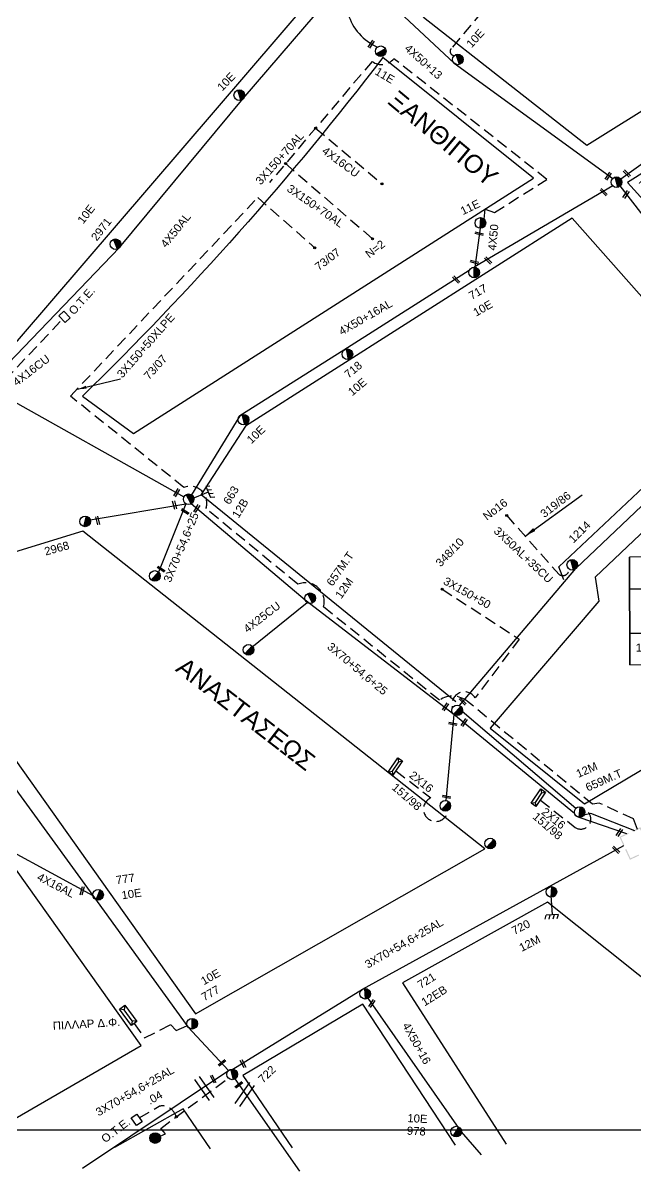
# Model space of a CAD drawing. Header units: millimetres. Extents: x 745 to 5694, y 762 to 3401.
# Drawn here: x 2669.6 to 2805.5, y 769.2 to 1024.3 of the extents above; entities that cross this region are included whole.
import ezdxf
from ezdxf.enums import TextEntityAlignment as Align

# ---------------------------------------------------------------- set-up
doc = ezdxf.new("R2010")
doc.units = ezdxf.units.MM
doc.linetypes.add('DASHED', pattern=[19.05, 12.7, -6.35])
for name, color, linetype in [('Άγνωστα', 7, 'Continuous'), ('Ασφαλειοκιβώτια Χ.Τ 9 αναχωρήσεων', 7, 'Continuous'), ('Γείωση', 7, 'Continuous'), ('Γυμνά εναέρια ΧΤ (3Φ)   4x16AL', 7, 'Continuous'), ('Γυμνά εναέρια ΧΤ και ΦΟΠ (3Φ)   4x50+16AL', 7, 'Continuous'), ('Επιγραφές - Σχήματα', 7, 'Continuous'), ('Καλώδια ΧΤ   3x150+70AL', 7, 'DASHED'), ('Μηχανική τομή', 7, 'Continuous'), ('Στύλος Ξύλινος', 7, 'Continuous'), ('Στύλος Ξύλινος @ 1', 7, 'Continuous'), ('Στύλος ΦΜ', 7, 'Continuous'), ('Στύλος ΦΜ @ 1', 7, 'Continuous'), ('Συνδέσεις', 7, 'Continuous'), ('Συνεστραμμένα ΧΤ   3x70+54.6+25 AL', 7, 'SYN_LINE'), ('Τομή', 7, 'Continuous'), ('Υποσταθμός πόλεως', 7, 'Continuous'), ('Υπόβαθρο ΔΕΗ', 7, 'Continuous'), ('Υπόγεια Καλώδια Δικτύου ΧΤ   .04', 7, 'DASHED'), ('Υπόγεια καλώδια Παροχών ΧΤ   4x16CU', 7, 'DASHED'), ('Υπόγεια καλώδια Παροχών ΧΤ   4x50AL', 7, 'DASHED')]:
    doc.layers.add(name, color=color, linetype=linetype)
doc.styles.add('arial', font='arial.ttf')
doc.styles.get("Standard").update_dxf_attribs({"font": 'arial.ttf'})
doc.linetypes.add('SYN_LINE', pattern='A,0.5,-0.0001,["/\\/\\/\\/",Standard,S=0.1,R=0,X=0,Y=-0.05],-0.25', length=0.7501)
doc.dimstyles.new('ISO-25', dxfattribs={"dimtxt": 2.5, "dimasz": 2.5, "dimexe": 1.25, "dimexo": 0.625, "dimtad": 1, "dimtxsty": 'Standard', "dimcen": 2.5, "dimadec": 0, "dimazin": 0, "dimtfac": 1, "dimtmove": 0, "dimatfit": 3, "dimfxl": 1, "dimarcsym": 0})

# ---------------------------------------------------------------- blocks, each defined once
blk = doc.blocks.new('ΥΠΑΡΧΩΝ ΤΣΙΜΕΝΤΕΝΙΟΣ ΣΤΥΛΟΣ')
at = {"layer": 'Στύλος ΦΜ'}
blk.add_hatch(color=256, dxfattribs=at).paths.add_polyline_path([(-1.29, -2.28, 0.574793), (2.62, 0, 0.268822), (1.3, 2.27)])
blk.add_line((-1.29, -2.28), (1.3, 2.27), dxfattribs=at)
blk.add_circle((0, 0), 2.62, dxfattribs=at)
at = {"layer": 'Στύλος ΦΜ', "flags": 4}
for tag, p in [('ΑΡΙΘΜΟΣ', (-4.68, 8.05)), ('ΤΥΠΟΣ', (-4.91, 3.03))]:
    blk.add_attdef(tag, p, '', height=4, dxfattribs=at)
blk = doc.blocks.new('ΓΕΙΩΣΗ')
at = {"layer": 'Γείωση', "ltscale": 40}
for p, q in [((-2.34, 11.45), (-3, 9.45)), ((-0.34, 11.45), (-1, 9.45)), ((1.66, 11.45), (1, 9.45)), ((3.66, 11.45), (3, 9.45)), ((0, 9.45), (0, 0))]:
    blk.add_line(p, q, dxfattribs=at)
blk.add_lwpolyline([(-3, 9.45), (3, 9.45)], dxfattribs=at)
blk = doc.blocks.new('ΑΣΦΑΛΕΙΟΚΙΒΩΤΙΟ ΥΠΟΣΤΑΘΜΟΥ 9 ΑΝΑΧΩΡΗΣΕΩΝ')
at = {"layer": 'Ασφαλειοκιβώτια Χ.Τ 9 αναχωρήσεων', "ltscale": 40}
for p, q in [((-23.8, 40.36), (24.02, 40.36)), ((-9.72, 40.36), (-9.72, -40.64)), ((9.94, 40.36), (9.94, -40.64)), ((-23.8, 31.36), (24.02, 31.36)), ((-23.8, 22.36), (24.02, 22.36)), ((-23.8, 13.36), (24.02, 13.36)), ((-23.8, 4.36), (24.02, 4.36)), ((-23.8, -4.64), (24.02, -4.64)), ((-23.8, -13.64), (24.02, -13.64)), ((-23.8, -22.64), (24.02, -22.64)), ((-23.8, -31.64), (24.02, -31.64))]:
    blk.add_line(p, q, dxfattribs=at)
at = {"layer": 'Ασφαλειοκιβώτια Χ.Τ 9 αναχωρήσεων'}
blk.add_lwpolyline([(-23.8, -40.64), (24.02, -40.64), (24.02, 40.36), (-23.8, 40.36)], close=True, dxfattribs=at)
for s, p in [('1', (-17.96, 37.74)), ('2', (-17.96, 29.17)), ('3', (-17.96, 20.09)), ('4', (-17.96, 11.07)), ('5', (-17.96, 2.06)), ('6', (-17.96, -7.08)), ('7', (-17.96, -15.32)), ('8', (-17.96, -25)), ('9', (-17.96, -33.7))]:
    blk.add_text(s, height=3.6, rotation=270, dxfattribs=at).set_placement(p)
at = {"layer": 'Ασφαλειοκιβώτια Χ.Τ 9 αναχωρήσεων', "ltscale": 40}
for tag, height, p in [('ΟΝΟΜΑ', 5, (-0.16, 44.31)), ('ΚΕΙΜΕΝΟ 1', 2, (17.06, 35.59)), ('ΚΕΙΜΕΝΟ 2', 2, (17.06, 26.88)), ('ΚΕΙΜΕΝΟ 3', 2, (17.06, 17.69)), ('ΚΕΙΜΕΝΟ 4', 2, (17.06, 8.71)), ('ΚΕΙΜΕΝΟ 5', 2, (17.06, -0.13)), ('ΚΕΙΜΕΝΟ 6', 2, (17.06, -9.05)), ('ΚΕΙΜΕΝΟ 7', 2, (17.06, -18.13)), ('ΚΕΙΜΕΝΟ 8', 2, (17.06, -26.85)), ('ΚΕΙΜΕΝΟ 9', 2, (17.06, -35.99)), ('ΣΧ', 2, (-0.1, -42.64))]:
    blk.add_attdef(tag, text='', height=height, dxfattribs=at).set_placement(p, align=Align.MIDDLE_CENTER)
blk = doc.blocks.new('_ΣΥΝΔΕΣΗ')
at = {"layer": 'Συνδέσεις', "linetype": 'SYN_LINE', "ltscale": 40}
blk.add_hatch(color=256, dxfattribs=at).paths.add_polyline_path([(0.5, -0.01, 1), (-0.5, -0.01, 1)])
at = {"layer": 'Συνδέσεις'}
blk.add_circle((0, -0.01), 0.5, dxfattribs=at)
blk = doc.blocks.new('ΜΗΧΑΝΙΚΗ ΤΟΜΗ')
at = {"layer": 'Μηχανική τομή', "ltscale": 40}
for p, q in [((-1.89, 0.78), (1.89, 0.78)), ((1.89, 0), (-1.89, 0))]:
    blk.add_line(p, q, dxfattribs=at)
blk = doc.blocks.new('ΥΠΟΣΤΑΘΜΟΣ ΠΟΛΕΩΣ')
at = {"layer": 'Υποσταθμός πόλεως', "linetype": 'Continuous', "ltscale": 40}
blk.add_lwpolyline([(-8.57, 2.82), (8.57, 2.82), (8.57, -2.82), (-8.57, -2.82)], close=True, dxfattribs=at)
for points in [[(-5.75, 0), (-8.57, 2.82)], [(5.75, 0), (8.57, 2.82)], [(-8.57, -2.82), (-5.75, 0)], [(-5.75, 0), (5.75, 0)], [(8.57, -2.82), (5.75, 0)]]:
    blk.add_lwpolyline(points, dxfattribs=at)
at = {"layer": 'Υποσταθμός πόλεως', "linetype": 'SYN_LINE', "ltscale": 40, "flags": 1}
for tag, p in [('ΜΕΤΑΣΧΗΜΑΤΙΣΜΟΣ', (10.6, 2.39)), ('ΙΣΧΥΣ', (10.58, -0.41)), ('ΑΡΙΘΜΟΣ', (10.7, -3.13))]:
    blk.add_attdef(tag, p, '', height=1.8, dxfattribs=at)
blk = doc.blocks.new('A$C2AC64610')
at = {"layer": 'Υποσταθμός πόλεως', "xscale": 0.5, "yscale": 0.5, "zscale": 0.5}
blk.add_blockref('ΥΠΟΣΤΑΘΜΟΣ ΠΟΛΕΩΣ', (4.28, 1.41), dxfattribs=at)
blk = doc.blocks.new('ΥΠΑΡΧΩΝ ΞΥΛΙΝΟΣ ΣΤΥΛΟΣ')
at = {"layer": 'Στύλος Ξύλινος'}
h = blk.add_hatch(color=7, dxfattribs=at)
h.paths.add_polyline_path([(-2.62, 0, 0.270008), (-1.29, -2.28), (1.3, 2.27, 0.576266)])
h.paths.add_polyline_path([(-1.29, -2.28, 0.574793), (2.62, 0, 0.268822), (1.3, 2.27)])
at = {"layer": 'Στύλος Ξύλινος', "color": 7}
blk.add_line((-1.29, -2.28), (1.3, 2.27), dxfattribs=at)
blk.add_circle((0, 0), 2.62, dxfattribs=at)
at = {"layer": 'Στύλος Ξύλινος', "flags": 4}
for tag, p in [('ΑΡΙΘΜΟΣ', (-4.91, 8.6)), ('ΤΥΠΟΣ', (-4.85, 3.39))]:
    blk.add_attdef(tag, p, '', height=4, dxfattribs=at)
blk = doc.blocks.new('ΤΟΜΗ')
at = {"layer": 'Τομή', "ltscale": 40}
for p, q in [((-5.68, 0), (5.68, 0)), ((5.68, -2.33), (-5.68, -2.33))]:
    blk.add_line(p, q, dxfattribs=at)

msp = doc.modelspace()

# ---------------------------------------------------------------- hatches: boundary and pattern name
at = {"layer": 'Επιγραφές - Σχήματα', "ltscale": 0.2}
h = msp.add_hatch(color=7, dxfattribs=at)
h.paths.add_polyline_path([(2807.65, 843.59), (2806.72, 845.6), (2806.21, 845.36), (2806.11, 845.04), (2806.6, 845.26), (2807.42, 843.48)])
h.paths.add_polyline_path([(2809.07, 840.5), (2808.02, 842.78), (2807.79, 842.68), (2808.73, 840.62), (2807.39, 840.01), (2807.7, 839.87)])
h.paths.add_polyline_path([(2807.7, 839.87), (2807.39, 840.01), (2807.19, 839.91), (2807.29, 839.69)])
h.paths.add_polyline_path([(2806.39, 839.27), (2806.28, 839.5), (2804.5, 838.68), (2804.44, 838.83), (2804.31, 838.5), (2804.38, 838.35)])
h.paths.add_polyline_path([(2804.44, 838.83), (2803.56, 840.73), (2803.33, 840.63), (2804.31, 838.5)])
h.paths.add_polyline_path([(2803.19, 841.54), (2802.37, 843.32), (2804.12, 844.12), (2804.01, 844.35), (2802.04, 843.44), (2802.96, 841.43)])
h.paths.add_polyline_path([(2806.11, 845.04), (2806.21, 845.36), (2804.95, 844.78), (2805.06, 844.55)])

# ---------------------------------------------------------------- linework, layer by layer
at = {"layer": 'Άγνωστα', "color": 62}
for points in [[(2743.24, 1036.07), (2765.36, 1015.31), (2800.58, 989.72)], [(2771.42, 772.8), (2766.97, 777.9), (2746.27, 807.62)]]:
    msp.add_lwpolyline(points, dxfattribs=at)
at = {"layer": 'Άγνωστα', "color": 62, "linetype": 'DASHED', "ltscale": 0.2}
msp.add_lwpolyline([(2773.91, 1029.66), (2764.66, 1018.55, 0.634209), (2765.36, 1017.04, 1.088214)], format="xyb", dxfattribs=at)
at = {"layer": 'Άγνωστα', "color": 173}
for points in [[(2800.57, 988.06), (2769.8, 970)], [(2888.74, 890.54), (2860.07, 921.05), (2837.07, 947.07), (2815.21, 971.26), (2802.24, 988.05)], [(2771.1, 978.66), (2769.95, 969.99)]]:
    msp.add_lwpolyline(points, dxfattribs=at)
at = {"layer": 'Άγνωστα', "color": 30, "linetype": 'DASHED', "ltscale": 0.2}
for points in [[(2680.16, 941.36), (2721.74, 985.46)], [(2721.74, 985.46), (2734.39, 974.33)]]:
    msp.add_lwpolyline(points, dxfattribs=at)
at = {"layer": 'Άγνωστα', "color": 85}
for points in [[(2837.14, 946.98), (2817.24, 926.67), (2792.4, 903.05)], [(2766.55, 872.6), (2792.37, 903.03)]]:
    msp.add_lwpolyline(points, dxfattribs=at)
at = {"layer": 'Άγνωστα', "color": 30, "linetype": 'DASHED', "ltscale": 0.2}
msp.add_lwpolyline([(2806.04, 845.05), (2805.17, 847.43), (2797.56, 850.96), (2796.1, 850.67), (2768.32, 873.52, 0.332576), (2762.09, 873.81), (2736.35, 894.53, 0.632672), (2730.64, 899.57), (2710.25, 916.36, 0.637984), (2705.33, 921.08), (2680.16, 941.36)], format="xyb", dxfattribs=at)
at = {"layer": 'Άγνωστα', "color": 133}
msp.add_lwpolyline([(2684.55, 913.85), (2705.79, 917.44)], dxfattribs=at)
at = {"layer": 'Άγνωστα', "color": 85, "linetype": 'DASHED', "ltscale": 0.2}
msp.add_lwpolyline([(2777.02, 914.84), (2788.66, 901.75)], dxfattribs=at)
at = {"layer": 'Άγνωστα', "color": 62, "linetype": 'Continuous', "ltscale": 0.2}
msp.add_lwpolyline([(2639.33, 898.12), (2656.76, 869.35), (2685.12, 830.39), (2706.22, 801.24), (2715.27, 791.53)], dxfattribs=at)
at = {"layer": 'Άγνωστα', "color": 85, "linetype": 'DASHED', "ltscale": 0.2}
msp.add_lwpolyline([(2762.71, 898.45), (2779.81, 887.38), (2770.01, 874.32, 0.876609), (2764.97, 872.09, -10.712407)], format="xyb", dxfattribs=at)
at = {"layer": 'Άγνωστα', "color": 2, "linetype": 'SYN_LINE', "ltscale": 20}
for points in [[(2719.7, 885), (2732.7, 895.49)], [(2765.27, 870.64), (2763.5, 851.51)]]:
    msp.add_lwpolyline(points, dxfattribs=at)
at = {"layer": 'Άγνωστα', "color": 85, "linetype": 'SYN_LINE', "ltscale": 20}
msp.add_lwpolyline([(2792.38, 849.78), (2767.16, 871.28)], dxfattribs=at)
at = {"layer": 'Άγνωστα', "color": 85, "linetype": 'SYN_LINE', "ltscale": 10}
msp.add_lwpolyline([(2805.48, 844.78), (2795.73, 848.6), (2794.17, 848.26)], dxfattribs=at)
at = {"layer": 'Άγνωστα', "color": 62, "linetype": 'DASHED', "ltscale": 0.2}
for points in [[(2694.33, 801.97), (2696.63, 798.76), (2702.4, 801.73), (2703.64, 800.43), (2706.09, 801.47)], [(2700.1, 776.91), (2701.26, 777.49), (2700.2, 778.68), (2715.23, 789.85)]]:
    msp.add_lwpolyline(points, dxfattribs=at)
at = {"layer": 'Άγνωστα', "color": 1}
msp.add_lwpolyline([(2716.68, 789.66), (2731, 769.2)], dxfattribs=at)
at = {"layer": 'Άγνωστα', "color": 85, "linetype": 'DASHED', "ltscale": 0.2}
msp.add_arc((2789.48, 902.82), 1.35, 232.2136, 6.4839, dxfattribs=at)
at = {"layer": 'Γυμνά εναέρια ΧΤ (3Φ)   4x16AL', "color": 62, "linetype": 'Continuous', "ltscale": 0.2}
msp.add_lwpolyline([(2666.64, 840.46), (2685.12, 830.39)], dxfattribs=at)
at = {"layer": 'Γυμνά εναέρια ΧΤ και ΦΟΠ (3Φ)   4x50+16AL', "color": 2}
msp.add_lwpolyline([(2768.72, 969.28), (2740.89, 951.57), (2717.75, 936.98), (2707, 919.46)], dxfattribs=at)
at = {"layer": 'Επιγραφές - Σχήματα', "color": 2, "linetype": 'DASHED', "ltscale": 0.2}
for p, q in [((2752.41, 858.14), (2760.14, 852.09)), ((2784.5, 851.59), (2792.23, 845.54))]:
    msp.add_line(p, q, dxfattribs=at)
at = {"layer": 'Επιγραφές - Σχήματα'}
msp.add_lwpolyline([(780.39, 1891.51), (3073.89, 1891.51), (3073.89, 778.3), (780.39, 778.3)], close=True, dxfattribs=at)
at = {"layer": 'Επιγραφές - Σχήματα', "ltscale": 0.2}
for points in [[(2677.57, 959.21), (2678.68, 960.23), (2680.07, 958.73), (2678.97, 957.71)], [(2693.67, 781), (2694.88, 781.83), (2696.05, 780.12), (2694.84, 779.29)]]:
    msp.add_lwpolyline(points, close=True, dxfattribs=at)
at = {"layer": 'Επιγραφές - Σχήματα', "color": 2, "linetype": 'DASHED', "ltscale": 0.2}
for centre, radius, start, end in [((2761.27, 849.61), 2.73, 114.6702, 353.992), ((2793.47, 847.4), 2.24, 236.368, 69.0737)]:
    msp.add_arc(centre, radius, start, end, dxfattribs=at)
at = {"layer": 'Καλώδια ΧΤ   3x150+70AL', "color": 173, "ltscale": 0.2}
msp.add_lwpolyline([(2772.03, 980.65), (2772.21, 982.93), (2774.28, 982.15), (2785.96, 989.52), (2751.96, 1016.33, -0.399702), (2747.13, 1015.72), (2724.35, 988.8)], format="xyb", dxfattribs=at)
msp.add_lwpolyline([(2727.93, 993.03), (2747.2, 976.32)], dxfattribs=at)
at = {"layer": 'Συνεστραμμένα ΧΤ   3x70+54.6+25 AL', "color": 133, "ltscale": 20}
msp.add_lwpolyline([(2662.27, 943.15), (2705.36, 919.01)], dxfattribs=at)
at = {"layer": 'Συνεστραμμένα ΧΤ   3x70+54.6+25 AL', "color": 133, "linetype": 'SYN_LINE', "ltscale": 20}
msp.add_lwpolyline([(2705.79, 917.44), (2699.68, 902.28)], dxfattribs=at)
at = {"layer": 'Συνεστραμμένα ΧΤ   3x70+54.6+25 AL', "color": 2, "linetype": 'SYN_LINE', "ltscale": 20}
msp.add_lwpolyline([(2792.1, 848.61), (2765.27, 870.64), (2732.28, 896.03), (2706.98, 917.42)], dxfattribs=at)
at = {"layer": 'Συνεστραμμένα ΧΤ   3x70+54.6+25 AL', "color": 2, "linetype": 'SYN_LINE', "ltscale": 10}
msp.add_lwpolyline([(2803.71, 844.11), (2793.1, 847.78)], dxfattribs=at)
at = {"layer": 'Συνεστραμμένα ΧΤ   3x70+54.6+25 AL', "color": 62, "ltscale": 20}
msp.add_lwpolyline([(2716.22, 791.84), (2744.97, 809.58), (2803.05, 841.54)], dxfattribs=at)
at = {"layer": 'Συνεστραμμένα ΧΤ   3x70+54.6+25 AL', "color": 6, "ltscale": 20}
msp.add_lwpolyline([(2682.8, 769.86), (2715.25, 791.51)], dxfattribs=at)
at = {"layer": 'Συνεστραμμένα ΧΤ   3x70+54.6+25 AL', "linetype": 'SYN_LINE', "ltscale": 20}
msp.add_arc((2753.04, 1029.64), 11.72, 146.7336, 246.21, dxfattribs=at)
at = {"layer": 'Υπόβαθρο ΔΕΗ'}
for points in [[(2801.21, 1103.3), (2863.77, 1040.25), (2794.83, 997.01), (2758.57, 1025.46, 0.050884), (2801.21, 1103.3, 0.170248)], [(2782.96, 989.79), (2749.49, 1016.61, -0.037082), (2682.82, 941.39), (2694.14, 933.06), (2782.96, 989.79)]]:
    msp.add_lwpolyline(points, format="xyb", dxfattribs=at)
for points in [[(2681.56, 1071.92), (2733.84, 1030.1), (2661.55, 945.77), (2611, 986.21), (2681.56, 1071.92)], [(2873.11, 1032.36), (2803.87, 988.83), (2838.82, 950.25), (2838.82, 950.25), (2838.82, 950.25), (2912.11, 991.77), (2873.11, 1032.36)], [(2791.55, 980.93), (2719.01, 934.68), (2709.2, 919.52), (2765.69, 873.53)], [(2789.73, 900.54), (2788.56, 903.47), (2827.62, 940.19), (2791.55, 980.93)], [(2832.36, 935), (2796.64, 901.16), (2797.5, 895.84), (2773.37, 867.59), (2794.33, 850.8), (2867.82, 894.58), (2832.36, 935)], [(2772.17, 840.8), (2682.9, 911.38), (2640.93, 898.46), (2707.92, 804.09), (2772.17, 840.8)], [(2655.66, 773.8), (2695.83, 797.12), (2626.94, 893.99), (2589.89, 882.43), (2599.81, 842.53), (2643.61, 773.41)], [(2852.69, 775.79), (2786.09, 828.9), (2753.91, 811), (2776.93, 775.18)], [(2765.65, 774.96), (2745.08, 806.3), (2718.4, 790.43), (2729.4, 774.35)], [(2711.25, 774.15), (2705.15, 783.04), (2689.96, 774.45)]]:
    msp.add_lwpolyline(points, dxfattribs=at)
at = {"layer": 'Υπόγεια Καλώδια Δικτύου ΧΤ   .04', "color": 62, "linetype": 'DASHED', "ltscale": 0.2}
msp.add_line((2695.43, 781.03), (2699.86, 783.59), dxfattribs=at)
msp.add_arc((2700.55, 780.55), 3.12, 12.2482, 102.7905, dxfattribs=at)
at = {"layer": 'Υπόγεια καλώδια Παροχών ΧΤ   4x16CU', "color": 173, "ltscale": 0.2}
msp.add_lwpolyline([(2734.6, 1000.92), (2749.32, 988.52)], dxfattribs=at)
at = {"layer": 'Υπόγεια καλώδια Παροχών ΧΤ   4x16CU', "color": 85, "ltscale": 0.2}
msp.add_lwpolyline([(2657.37, 944.91, 1.33205), (2665.69, 945), (2678.33, 958.39)], format="xyb", dxfattribs=at)
at = {"layer": 'Υπόγεια καλώδια Παροχών ΧΤ   4x50AL', "color": 85, "linetype": 'Continuous', "ltscale": 0.2}
msp.add_lwpolyline([(2662.68, 944.88), (2691.08, 974.38), (2718.54, 1007.47), (2742.69, 1035.68), (2761.89, 1065.5), (2779.83, 1096.88), (2804.02, 1113.91)], dxfattribs=at)
at = {"layer": 'Υπόγεια καλώδια Παροχών ΧΤ   4x50AL', "color": 62, "linetype": 'Continuous', "ltscale": 0.2}
msp.add_lwpolyline([(2949.08, 1093.55), (2928.38, 1079.39), (2912.42, 1067.17), (2903.89, 1061.31), (2879.29, 1039.53), (2851.45, 1022.11), (2819.91, 1002.17), (2802.37, 989.57)], dxfattribs=at)

# ---------------------------------------------------------------- block references
at = {"layer": 'Ασφαλειοκιβώτια Χ.Τ 9 αναχωρήσεων', "xscale": 0.5000000000000505, "yscale": 0.5000000000000505, "zscale": 0.5000000000000505, "rotation": 90.12642276115085}
msp.add_blockref('ΑΣΦΑΛΕΙΟΚΙΒΩΤΙΟ ΥΠΟΣΤΑΘΜΟΥ 9 ΑΝΑΧΩΡΗΣΕΩΝ', (2824.52, 893.61), dxfattribs=at)
at = {"layer": 'Γείωση'}
for p, xscale, yscale, zscale, rotation in [((2706.79, 918.39), 0.4499999999996396, 0.4499999999996396, 0.4499999999996396, 292.9257920936004), ((2786.91, 830.38), 0.4499999999996411, 0.4499999999996411, 0.4499999999996411, 183.3050590389296)]:
    msp.add_blockref('ΓΕΙΩΣΗ', p, dxfattribs=dict(at, xscale=xscale, yscale=yscale, zscale=zscale, rotation=rotation))
at = {"layer": 'Επιγραφές - Σχήματα', "ltscale": 0.2, "xscale": 0.5294197176796348, "yscale": 0.5294197176796348, "zscale": 0.5294197176796348, "rotation": 126.3382677612325}
msp.add_blockref('A$C2AC64610', (2694.92, 802.4), dxfattribs=at)
at = {"layer": 'Μηχανική τομή'}
for p, xscale, yscale, zscale, rotation in [((2747.07, 1019.44), 0.5000000000000079, 0.5000000000000079, 0.5000000000000079, 56.42170377729097), ((2799.7, 990.12), 0.5000000000000079, 0.5000000000000079, 0.5000000000000079, 56.42170377729097), ((2803.83, 990.95), 0.4999999999998956, 0.4999999999998956, 0.4999999999998956, 134.3251469003241), ((2798.69, 986.82), 0.4999999999998956, 0.4999999999998956, 0.4999999999998956, 134.3251469003241), ((2803.68, 986.07), 0.5000000000000079, 0.5000000000000079, 0.5000000000000079, 56.42170377729097), ((2770.85, 977.28), 0.4999999999999281, 0.4999999999999281, 0.4999999999999281, 346.0782140972344), ((2773.04, 971.64), 0.4999999999998956, 0.4999999999998956, 0.4999999999998956, 134.3251469003241), ((2769.82, 970.94), 0.4999999999999281, 0.4999999999999281, 0.4999999999999281, 346.0782140972344), ((2765.92, 967.38), 0.4999999999998956, 0.4999999999998956, 0.4999999999998956, 134.3251469003241), ((2703.57, 920.01), 0.4999999999998668, 0.4999999999998668, 0.4999999999998668, 238.5781012561424), ((2703.47, 917.22), 0.5000000000000259, 0.5000000000000259, 0.5000000000000259, 104.9019353053052), ((2705.72, 915.88), 0.4999999999998191, 0.4999999999998191, 0.4999999999998191, 147.6069119061512), ((2708.04, 916.49), 0.4999999999998668, 0.4999999999998668, 0.4999999999998668, 238.5781012561424), ((2686.38, 913.76), 0.5000000000000259, 0.5000000000000259, 0.5000000000000259, 104.9019353053052), ((2700.38, 903.08), 0.4999999999998191, 0.4999999999998191, 0.4999999999998191, 147.6069119061512), ((2763.58, 872.21), 0.5000000000000079, 0.5000000000000079, 0.5000000000000079, 56.42170377729097), ((2767.38, 873.68), 0.4999999999998956, 0.4999999999998956, 0.4999999999998956, 134.3251469003241), ((2765.09, 868.75), 0.4999999999998668, 0.4999999999998668, 0.4999999999998668, 168.9129620465779), ((2767.74, 868.75), 0.5000000000000079, 0.5000000000000079, 0.5000000000000079, 56.42170377729097), ((2763.7, 852.54), 0.4999999999998668, 0.4999999999998668, 0.4999999999998668, 168.9129620465779), ((2802.19, 844.3), 0.5000000000000079, 0.5000000000000079, 0.5000000000000079, 56.42170377729097), ((2801.44, 840.71), 0.4999999999998558, 0.4999999999998558, 0.4999999999998558, 135.2262851808986), ((2682.56, 831.51), 0.499999999999773, 0.499999999999773, 0.499999999999773, 255.6428122239233), ((2747.22, 806.29), 0.5000000000000079, 0.5000000000000079, 0.5000000000000079, 56.42170377729097), ((2713.7, 793.39), 0.4999999999998243, 0.4999999999998243, 0.4999999999998243, 216.987322671157), ((2718.64, 793.12), 0.4999999999998231, 0.4999999999998231, 0.4999999999998231, 118.3702476167728), ((2712.02, 789.71), 0.4999999999998231, 0.4999999999998231, 0.4999999999998231, 118.3702476167728), ((2717.42, 788.51), 0.4999999999998243, 0.4999999999998243, 0.4999999999998243, 216.987322671157)]:
    msp.add_blockref('ΜΗΧΑΝΙΚΗ ΤΟΜΗ', p, dxfattribs=dict(at, xscale=xscale, yscale=yscale, zscale=zscale, rotation=rotation))
at = {"layer": 'Στύλος Ξύλινος @ 1', "ltscale": 40, "xscale": 0.4499999999998181, "yscale": 0.4499999999998181, "zscale": 0.4499999999998181}
msp.add_blockref('ΥΠΑΡΧΩΝ ΞΥΛΙΝΟΣ ΣΤΥΛΟΣ', (2698.96, 776.53), dxfattribs=at)
at = {"layer": 'Στύλος ΦΜ @ 1', "ltscale": 40}
ref = msp.add_blockref('ΥΠΑΡΧΩΝ ΤΣΙΜΕΝΤΕΝΙΟΣ ΣΤΥΛΟΣ', (2766.16, 1016.17), dxfattribs=dict(at, xscale=0.4499999999997848, yscale=0.4499999999997848, zscale=0.4499999999997848, rotation=48.00840333423331))
ref.add_attrib('ΤΥΠΟΣ', '10E', (2769.22, 1018.6), dxfattribs={"layer": 'Στύλος ΦΜ', "height": 1.8, "rotation": 48.0084, "flags": 4})
ref = msp.add_blockref('ΥΠΑΡΧΩΝ ΤΣΙΜΕΝΤΕΝΙΟΣ ΣΤΥΛΟΣ', (2749.05, 1017.99), dxfattribs=dict(at, xscale=0.4499999999996847, yscale=0.4499999999996847, zscale=0.4499999999996847, rotation=329.3678031311304))
ref.add_attrib('ΤΥΠΟΣ', '11Ε', (2747.59, 1012.97), dxfattribs={"layer": 'Στύλος ΦΜ', "height": 1.8, "rotation": 329.3678, "flags": 4})
ref = msp.add_blockref('ΥΠΑΡΧΩΝ ΤΣΙΜΕΝΤΕΝΙΟΣ ΣΤΥΛΟΣ', (2717.64, 1008.22), dxfattribs=dict(at, xscale=0.4499999999996312, yscale=0.4499999999996312, zscale=0.4499999999996312, rotation=46.37503400047667))
ref.add_attrib('ΤΥΠΟΣ', '10E', (2713.86, 1009), dxfattribs={"layer": 'Στύλος ΦΜ', "height": 1.8, "rotation": 46.375, "flags": 4})
ref = msp.add_blockref('ΥΠΑΡΧΩΝ ΤΣΙΜΕΝΤΕΝΙΟΣ ΣΤΥΛΟΣ', (2801.41, 988.89), dxfattribs=dict(at, xscale=0.449999999999784, yscale=0.449999999999784, zscale=0.449999999999784, rotation=44.68409521362535))
ref.add_attrib('ΤΥΠΟΣ', '715', (2807.5, 987.32), dxfattribs={"layer": 'Στύλος ΦΜ', "height": 1.8, "rotation": 44.6841, "flags": 4})
ref.add_attrib('ΑΡΙΘΜΟΣ', '10B', (2810.08, 985.02), dxfattribs={"layer": 'Στύλος ΦΜ', "height": 1.8, "rotation": 44.6841, "flags": 4})
ref = msp.add_blockref('ΥΠΑΡΧΩΝ ΤΣΙΜΕΝΤΕΝΙΟΣ ΣΤΥΛΟΣ', (2771.18, 979.84), dxfattribs=dict(at, xscale=0.4499999999995365, yscale=0.4499999999995365, zscale=0.4499999999995365, rotation=25.8295087580851))
ref.add_attrib('ΤΥΠΟΣ', '11E', (2767.29, 981.55), dxfattribs={"layer": 'Στύλος ΦΜ', "height": 1.8, "rotation": 25.8295, "flags": 4})
ref = msp.add_blockref('ΥΠΑΡΧΩΝ ΤΣΙΜΕΝΤΕΝΙΟΣ ΣΤΥΛΟΣ', (2690.15, 975.11), dxfattribs=dict(at, xscale=0.4499999999995967, yscale=0.4499999999995967, zscale=0.4499999999995967, rotation=52.15815972187961))
ref.add_attrib('ΤΥΠΟΣ', '10E', (2682.97, 979.48), dxfattribs={"layer": 'Στύλος ΦΜ', "height": 1.8, "rotation": 52.1582, "flags": 4})
ref.add_attrib('ΑΡΙΘΜΟΣ', '2971', (2685.99, 975.67), dxfattribs={"layer": 'Στύλος ΦΜ', "height": 1.8, "rotation": 52.1582, "flags": 4})
ref = msp.add_blockref('ΥΠΑΡΧΩΝ ΤΣΙΜΕΝΤΕΝΙΟΣ ΣΤΥΛΟΣ', (2769.8, 968.82), dxfattribs=dict(at, xscale=0.4499999999997017, yscale=0.4499999999997017, zscale=0.4499999999997017, rotation=29.76017337560669))
ref.add_attrib('ΤΥΠΟΣ', '717', (2769.24, 962.72), dxfattribs={"layer": 'Στύλος ΦΜ', "height": 1.8, "rotation": 29.7602, "flags": 4})
ref.add_attrib('ΑΡΙΘΜΟΣ', '10E', (2770.22, 959), dxfattribs={"layer": 'Στύλος ΦΜ', "height": 1.8, "rotation": 29.7602, "flags": 4})
ref = msp.add_blockref('ΥΠΑΡΧΩΝ ΤΣΙΜΕΝΤΕΝΙΟΣ ΣΤΥΛΟΣ', (2741.65, 950.67), dxfattribs=dict(at, xscale=0.4499999999997207, yscale=0.4499999999997207, zscale=0.4499999999997207, rotation=40.1102272675372))
ref.add_attrib('ΤΥΠΟΣ', '718', (2741.89, 945.2), dxfattribs={"layer": 'Στύλος ΦΜ', "height": 1.8, "rotation": 40.1102, "flags": 4})
ref.add_attrib('ΑΡΙΘΜΟΣ', '10E', (2742.72, 941.29), dxfattribs={"layer": 'Στύλος ΦΜ', "height": 1.8, "rotation": 40.1102, "flags": 4})
ref = msp.add_blockref('ΥΠΑΡΧΩΝ ΤΣΙΜΕΝΤΕΝΙΟΣ ΣΤΥΛΟΣ', (2718.57, 936.13), dxfattribs=dict(at, xscale=0.4499999999997495, yscale=0.4499999999997495, zscale=0.4499999999997495, rotation=43.6707284949285))
ref.add_attrib('ΤΥΠΟΣ', '10E', (2720.33, 930.64), dxfattribs={"layer": 'Στύλος ΦΜ', "height": 1.8, "rotation": 43.6707, "flags": 4})
ref = msp.add_blockref('ΥΠΑΡΧΩΝ ΤΣΙΜΕΝΤΕΝΙΟΣ ΣΤΥΛΟΣ', (2706.4, 918.45), dxfattribs=dict(at, xscale=0.4499999999997675, yscale=0.4499999999997675, zscale=0.4499999999997675, rotation=58.98741588411544))
ref.add_attrib('ΤΥΠΟΣ', '663', (2715.49, 917.1), dxfattribs={"layer": 'Στύλος ΦΜ', "height": 1.8, "rotation": 58.9874, "flags": 4})
ref.add_attrib('ΑΡΙΘΜΟΣ', '12B', (2717.47, 914.07), dxfattribs={"layer": 'Στύλος ΦΜ', "height": 1.8, "rotation": 58.9874, "flags": 4})
ref = msp.add_blockref('ΥΠΑΡΧΩΝ ΤΣΙΜΕΝΤΕΝΙΟΣ ΣΤΥΛΟΣ', (2683.42, 913.53), dxfattribs=dict(at, xscale=0.4499999999997278, yscale=0.4499999999997278, zscale=0.4499999999997278, rotation=15.58975619037383))
ref.add_attrib('ΤΥΠΟΣ', '2968', (2674.66, 905.93), dxfattribs={"layer": 'Στύλος ΦΜ', "height": 1.8, "rotation": 15.5898, "flags": 4})
ref = msp.add_blockref('ΥΠΑΡΧΩΝ ΤΣΙΜΕΝΤΕΝΙΟΣ ΣΤΥΛΟΣ', (2791.57, 903.89), dxfattribs=dict(at, xscale=0.4499999999995528, yscale=0.4499999999995528, zscale=0.4499999999995528, rotation=44.74742538697421))
ref.add_attrib('ΤΥΠΟΣ', '1214', (2791.83, 908.59), dxfattribs={"layer": 'Στύλος ΦΜ', "height": 1.8, "rotation": 44.7474, "flags": 4})
ref = msp.add_blockref('ΥΠΑΡΧΩΝ ΤΣΙΜΕΝΤΕΝΙΟΣ ΣΤΥΛΟΣ', (2733.37, 896.46), dxfattribs=dict(at, xscale=0.4499999999996104, yscale=0.4499999999996104, zscale=0.4499999999996104, rotation=55.18505214553301))
ref.add_attrib('ΤΥΠΟΣ', '657M.T', (2738.33, 898.97), dxfattribs={"layer": 'Στύλος ΦΜ', "height": 1.8, "rotation": 55.1851, "flags": 4})
ref.add_attrib('ΑΡΙΘΜΟΣ', '12M', (2740.28, 896.18), dxfattribs={"layer": 'Στύλος ΦΜ', "height": 1.8, "rotation": 55.1851, "flags": 4})
at = {"layer": 'Στύλος ΦΜ @ 1', "ltscale": 40, "xscale": 0.4499999999996779, "yscale": 0.4499999999996779, "zscale": 0.4499999999996779, "rotation": 346.8465568456768}
for p in [(2698.88, 901.41), (2719.7, 885), (2766.02, 871.55), (2763.39, 850.34), (2773.35, 841.97)]:
    msp.add_blockref('ΥΠΑΡΧΩΝ ΤΣΙΜΕΝΤΕΝΙΟΣ ΣΤΥΛΟΣ', p, dxfattribs=at)
at = {"layer": 'Στύλος ΦΜ @ 1', "ltscale": 40}
ref = msp.add_blockref('ΥΠΑΡΧΩΝ ΤΣΙΜΕΝΤΕΝΙΟΣ ΣΤΥΛΟΣ', (2793.22, 848.95), dxfattribs=dict(at, xscale=0.449999999999714, yscale=0.449999999999714, zscale=0.449999999999714, rotation=23.62526625109049))
ref.add_attrib('ΤΥΠΟΣ', '12M', (2792.91, 856.52), dxfattribs={"layer": 'Στύλος ΦΜ', "height": 1.8, "rotation": 23.6253, "flags": 4})
ref.add_attrib('ΑΡΙΘΜΟΣ', '659M.T', (2795.02, 853.49), dxfattribs={"layer": 'Στύλος ΦΜ', "height": 1.8, "rotation": 23.6253, "flags": 4})
ref = msp.add_blockref('ΥΠΑΡΧΩΝ ΤΣΙΜΕΝΤΕΝΙΟΣ ΣΤΥΛΟΣ', (2686.29, 830.56), dxfattribs=dict(at, xscale=0.4499999999997558, yscale=0.4499999999997558, zscale=0.4499999999997558, rotation=8.36764048673681))
ref.add_attrib('ΤΥΠΟΣ', '777', (2690.38, 832.93), dxfattribs={"layer": 'Στύλος ΦΜ', "height": 1.8, "rotation": 8.3676, "flags": 4})
ref.add_attrib('ΑΡΙΘΜΟΣ', '10E', (2691.63, 829.56), dxfattribs={"layer": 'Στύλος ΦΜ', "height": 1.8, "rotation": 8.3676, "flags": 4})
ref = msp.add_blockref('ΥΠΑΡΧΩΝ ΤΣΙΜΕΝΤΕΝΙΟΣ ΣΤΥΛΟΣ', (2786.95, 831.21), dxfattribs=dict(at, xscale=0.4499999999996842, yscale=0.4499999999996842, zscale=0.4499999999996842, rotation=27.05270671734242))
ref.add_attrib('ΤΥΠΟΣ', '720', (2778.71, 821.64), dxfattribs={"layer": 'Στύλος ΦΜ', "height": 1.8, "rotation": 27.0527, "flags": 4})
ref.add_attrib('ΑΡΙΘΜΟΣ', '12M', (2780.35, 817.87), dxfattribs={"layer": 'Στύλος ΦΜ', "height": 1.8, "rotation": 27.0527, "flags": 4})
ref = msp.add_blockref('ΥΠΑΡΧΩΝ ΤΣΙΜΕΝΤΕΝΙΟΣ ΣΤΥΛΟΣ', (2707.17, 801.93), dxfattribs=dict(at, xscale=0.4499999999995758, yscale=0.4499999999995758, zscale=0.4499999999995758, rotation=29.66917630316984))
ref.add_attrib('ΤΥΠΟΣ', '10E', (2709.76, 810.44), dxfattribs={"layer": 'Στύλος ΦΜ', "height": 1.8, "rotation": 29.6692, "flags": 4})
ref.add_attrib('ΑΡΙΘΜΟΣ', '777', (2709.85, 806.9), dxfattribs={"layer": 'Στύλος ΦΜ', "height": 1.8, "rotation": 29.6692, "flags": 4})
ref = msp.add_blockref('ΥΠΑΡΧΩΝ ΤΣΙΜΕΝΤΕΝΙΟΣ ΣΤΥΛΟΣ', (2745.6, 808.58), dxfattribs=dict(at, xscale=0.4499999999996496, yscale=0.4499999999996496, zscale=0.4499999999996496, rotation=32.01197370809449))
ref.add_attrib('ΤΥΠΟΣ', '721', (2757.92, 809.63), dxfattribs={"layer": 'Στύλος ΦΜ', "height": 1.8, "rotation": 32.012, "flags": 4})
ref.add_attrib('ΑΡΙΘΜΟΣ', '12EB', (2758.78, 805.75), dxfattribs={"layer": 'Στύλος ΦΜ', "height": 1.8, "rotation": 32.012, "flags": 4})
ref = msp.add_blockref('ΥΠΑΡΧΩΝ ΤΣΙΜΕΝΤΕΝΙΟΣ ΣΤΥΛΟΣ', (2716.07, 790.67), dxfattribs=dict(at, xscale=0.4499999999996509, yscale=0.4499999999996509, zscale=0.4499999999996509, rotation=44.20109431569548))
ref.add_attrib('ΤΥΠΟΣ', '722', (2722.9, 788.6), dxfattribs={"layer": 'Στύλος ΦΜ', "height": 1.8, "rotation": 44.2011, "flags": 4})
ref = msp.add_blockref('ΥΠΑΡΧΩΝ ΤΣΙΜΕΝΤΕΝΙΟΣ ΣΤΥΛΟΣ', (2765.79, 777.96), dxfattribs=dict(at, xscale=0.4499999999996823, yscale=0.4499999999996823, zscale=0.4499999999996823, rotation=357.0667592208023))
ref.add_attrib('ΤΥΠΟΣ', '10E', (2754.92, 780.08), dxfattribs={"layer": 'Στύλος ΦΜ', "height": 1.8, "rotation": 357.0668, "flags": 4})
ref.add_attrib('ΑΡΙΘΜΟΣ', '978', (2754.81, 777.28), dxfattribs={"layer": 'Στύλος ΦΜ', "height": 1.8, "rotation": 357.0668, "flags": 4})
at = {"layer": 'Συνδέσεις', "xscale": 0.4499999999998181, "yscale": 0.4499999999998181, "zscale": 0.4499999999998181}
for p in [(2734.6, 1000.92), (2727.93, 993.03), (2749.32, 988.52), (2734.39, 974.34), (2747.2, 976.32), (2777.02, 914.84), (2762.71, 898.46), (2703.71, 781.28)]:
    msp.add_blockref('_ΣΥΝΔΕΣΗ', p, dxfattribs=at)
at = {"layer": 'Τομή'}
for p, xscale, yscale, zscale, rotation in [((2709.4, 787.17), 0.499999999999767, 0.499999999999767, 0.499999999999767, 124.868929376518), ((2718.38, 786.56), 0.4999999999996996, 0.4999999999996996, 0.4999999999996996, 54.85485218179211)]:
    msp.add_blockref('ΤΟΜΗ', p, dxfattribs=dict(at, xscale=xscale, yscale=yscale, zscale=zscale, rotation=rotation))
at = {"layer": 'Υποσταθμός πόλεως', "rotation": 236.1793753730135}
for p, xscale, yscale, zscale in [((2752.31, 859.08), 0.2226495703943332, 0.2226495703943332, 0.2226495703943332), ((2784.04, 852.15), 0.2226495703943331, 0.2226495703943331, 0.2226495703943331)]:
    msp.add_blockref('ΥΠΟΣΤΑΘΜΟΣ ΠΟΛΕΩΣ', p, dxfattribs=dict(at, xscale=xscale, yscale=yscale, zscale=zscale))

# ---------------------------------------------------------------- texts
at = {"layer": 'Άγνωστα', "char_height": 1.8, "width": 69.1904, "attachment_point": 1, "style": 'arial'}
for s, insert, rotation in [('4X50+13', (2755.38, 1019.73), 318.1281), ('4X50', (2772.83, 973.8), 84.461), ('N=2', (2745.4, 973.35), 37.4331), ('73/07', (2734.19, 970.56), 37.4331), ('3X150+50XLPE', (2690.29, 946.42), 48.89), ('3X50AL+35CU', (2775.21, 912.51), 316.7368), ('3X150+50', (2763.65, 901.28), 330.6479), ('4X25CU', (2718.35, 890.09), 37.4331), ('2X16', (2756.33, 858.24), 321.3561), ('2X16', (2785.68, 850.09), 321.3561), ('4X50+16', (2755.36, 802.43), 299.0564)]:
    msp.add_mtext(s, dxfattribs=dict(at, insert=insert, rotation=rotation))
at = {"layer": 'Γυμνά εναέρια ΧΤ (3Φ)   4x16AL', "insert": (2673.39, 835.54), "char_height": 1.8, "width": 69.1904, "attachment_point": 1, "rotation": 332.7618, "style": 'arial'}
msp.add_mtext('4X16AL', dxfattribs=at)
at = {"layer": 'Γυμνά εναέρια ΧΤ και ΦΟΠ (3Φ)   4x50+16AL', "insert": (2739.49, 956.36), "char_height": 1.8, "width": 69.1904, "attachment_point": 1, "rotation": 30.0112, "style": 'arial'}
msp.add_mtext('4X50+16AL', dxfattribs=at)
at = {"layer": 'Επιγραφές - Σχήματα', "attachment_point": 1, "style": 'arial'}
for s, insert, char_height, width, rotation in [('ΞΑΝΘΙΠΟΥ', (2752.94, 1009.57), 4, 69.1904, 320.132), ('Ο.Τ.Ε.', (2679.58, 960.45), 1.8, 69.1904, 48.5443), ('73/07', (2696.26, 946.04), 1.8, 69.1904, 48.5443), ('Nο16', (2771.53, 915.09), 1.8, 69.1904, 37.4331), ('319/86', (2784.27, 915.66), 1.8, 69.1904, 37.4331), ('348/10', (2761.05, 904.55), 1.8, 69.1904, 45.7756), ('ΑΝΑΣΤΑΣΕΩΣ', (2705.72, 883.61), 4, 69.1904, 322.3354), ('151/98', (2752.53, 855.54), 1.8, 69.1904, 319.1085), ('151/98', (2783.79, 849.05), 1.8, 69.1904, 319.1085), ('ΠΙΛΛΑΡ Δ.Φ.', (2676.18, 802.35), 1.8, 19.229, 3.3794), ('Ο.Τ.Ε.', (2686.76, 776.77), 1.8, 19.229, 37.2926)]:
    msp.add_mtext(s, dxfattribs=dict(at, insert=insert, char_height=char_height, width=width, rotation=rotation))
at = {"layer": 'Καλώδια ΧΤ   3x150+70AL', "char_height": 1.8, "width": 69.1904, "attachment_point": 1, "style": 'arial'}
for insert, rotation in [((2721.06, 989.34), 48.3294), ((2729.07, 988.53), 325.221)]:
    msp.add_mtext('3X150+70AL', dxfattribs=dict(at, insert=insert, rotation=rotation))
at = {"layer": 'Συνεστραμμένα ΧΤ   3x70+54.6+25 AL', "char_height": 1.8, "width": 19.229, "attachment_point": 1, "style": 'arial'}
for s, insert, rotation in [('3X70+54,6+25', (2700.73, 900.51), 67.5033), ('3X70+54,6+25', (2738.15, 886.79), 320.0063), ('3X70+54,6+25AL', (2745.29, 815.7), 30.0105), ('3X70+54,6+25AL', (2685.52, 782.87), 30.0105)]:
    msp.add_mtext(s, dxfattribs=dict(at, insert=insert, rotation=rotation))
at = {"layer": 'Υπόγεια Καλώδια Δικτύου ΧΤ   .04', "insert": (2696.89, 785.43), "char_height": 1.8, "width": 19.229, "attachment_point": 1, "rotation": 30.0105, "style": 'arial'}
msp.add_mtext('.04', dxfattribs=at)
at = {"layer": 'Υπόγεια καλώδια Παροχών ΧΤ   4x16CU', "char_height": 1.8, "width": 69.1904, "attachment_point": 1, "style": 'arial'}
for insert, rotation in [((2736.9, 996.94), 323.5531), ((2667.14, 944.93), 37.4331)]:
    msp.add_mtext('4X16CU', dxfattribs=dict(at, insert=insert, rotation=rotation))
at = {"layer": 'Υπόγεια καλώδια Παροχών ΧΤ   4x50AL', "insert": (2700, 975.3), "char_height": 1.8, "width": 69.1904, "attachment_point": 1, "rotation": 51.203, "style": 'arial'}
msp.add_mtext('4X50AL', dxfattribs=at)

# ---------------------------------------------------------------- leaders
at = {"layer": 'Επιγραφές - Σχήματα', "ltscale": 40}
msp.add_leader([(2681.71, 942.88), (2691.28, 945.17)], dimstyle='ISO-25', override={"dimasz": 2, "dimtad": 0}, dxfattribs=at)
at = {"layer": 'Επιγραφές - Σχήματα'}
msp.add_leader([(2781.1, 910.25), (2793.75, 919.45)], dimstyle='ISO-25', override={"dimgap": 0.625, "dimtad": 0}, dxfattribs=at)

doc.saveas('drawing.dxf')
